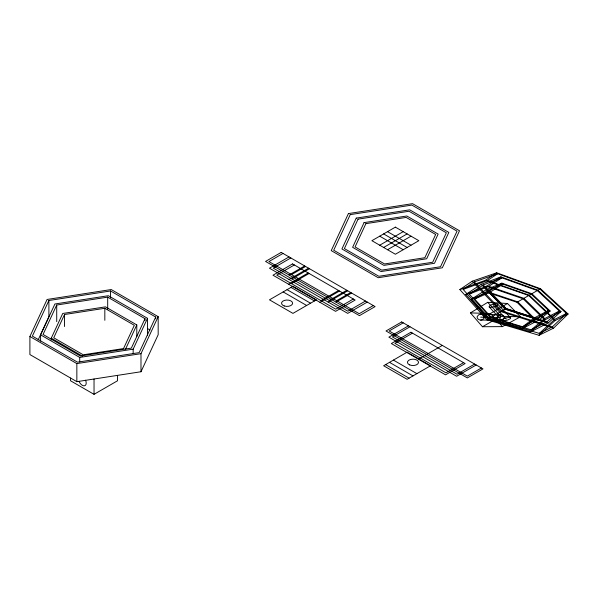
<?xml version="1.0" encoding="UTF-8"?>
<svg xmlns="http://www.w3.org/2000/svg" width="598" height="598" viewBox="0 0 598 598"><rect width="100%" height="100%" fill="white"/><g stroke="black" fill="none" stroke-linecap="round" stroke-linejoin="round"><path stroke-width="0.9" d="M29.9 336.495L47.085 299.463L111.221 289.544L158.171 316.648L158.171 334.723L140.986 371.747L76.85 381.666L29.9 354.562L29.9 336.495L76.85 363.599L140.986 353.68L158.171 316.648M48.894 300.51L32.367 336.113L77.508 362.171L139.177 352.633L155.697 317.03L110.555 290.972L48.894 300.51L48.894 316.776L38.13 339.956M40.589 341.166L40.589 334.843L54.911 303.986L108.358 295.718L147.482 318.3L147.482 335.471M56.72 305.025L43.056 334.454L80.379 356.004L131.351 348.118L145.008 318.682L107.692 297.139L56.72 305.025L56.72 321.657M51.279 339.963L51.279 338.154L62.738 313.472L105.487 306.856L136.793 324.923L136.793 336.674M64.539 314.511L53.745 337.773L83.242 354.801L123.524 348.567L134.318 325.305L104.829 308.284L64.539 314.511L64.539 326.523M125.333 349.613L136.793 324.923M133.16 353.68L133.16 349.157L147.482 318.3M553.531 328.153L568.1 313.995L540.502 288.729L496.744 272.793L472.218 281.202L459.855 289.567L486.832 319.713L539.045 335.291L553.531 328.153L500.9 311.595L472.218 281.202M552.29 326.942L566.478 313.434L539.912 289.066L497.708 273.735L474.311 281.92L463.136 289.432L489.239 318.323L539.284 333.392L552.29 326.942L501.886 311.027L474.311 281.92M539.045 335.291L555.011 320.603L568.1 313.995M539.284 333.392L554.675 319.422L566.478 313.434M548.202 322.957L561.014 311.573L537.916 290.224L500.937 276.881L481.218 284.282L465.752 294.455L487.893 319.1L530.583 331.89L548.202 322.957L505.086 309.173L481.218 284.282M546.991 321.776L559.362 311.005L537.303 290.576L501.924 277.838L483.266 284.984L469.281 294.126L490.554 317.568L531.159 329.849L546.991 321.776L506.028 308.635L483.266 284.984M530.583 331.89L544.793 319.937L561.014 311.573M531.159 329.849L544.726 318.584L559.362 311.005M539.097 319.908L550.145 311.012L531.846 293.73L501.901 283.16L486.495 289.537L471.142 299.366L488.573 318.712L522.084 328.773L539.097 319.908L505.25 309.084L486.495 289.537M537.931 318.756L548.456 310.444L531.196 294.104L502.888 284.14L488.499 290.209L474.61 299.045L491.152 317.224L522.637 326.77L537.931 318.756L506.155 308.561L488.499 290.209M522.084 328.773L534.171 319.429L550.145 311.012M522.637 326.77L534.051 318.069L548.456 310.444M459.855 289.567L485.299 280.35L496.744 272.793M463.136 289.432L487.34 280.544L497.708 273.735M465.752 294.455L486.451 286.255L500.937 276.881M469.281 294.126L488.79 286.293L501.924 277.838M471.142 299.366L487.333 292.385L501.901 283.16M474.61 299.045L489.68 292.452L502.888 284.14M502.664 319.751L504.032 318.233A6.309 3.64 0 0 0 504.129 317.104L503.501 315.916A4.5 2.601 0 0 0 503.15 315.595L501.834 314.967A2.713 1.57 0 0 0 500.832 314.817L480.919 314.286C483.647 313.995 485.718 317.815 482.907 319.377A3.132 1.809 0 0 1 480.568 320.072M470.432 312.911L487.714 302.334L507.5 303.5L520.477 316.776L502.44 326.62L482.474 326.732L470.432 312.911L490.42 313.502L507.5 303.5M283.011 253.432L268.928 261.565L359.211 313.696L373.294 305.563M289.028 256.908L269.466 268.203L347.715 313.382L367.277 302.087M290.837 257.955L273.234 268.121L347.864 311.207L365.475 301.041M294.358 264.959L276.754 275.117L335.74 309.173L353.343 299.007M289.028 274.983L304.681 265.946M291.495 274.602L305.585 266.469M289.028 279.498L308.59 268.203M291.891 278.892L309.495 268.726M70.557 378.071L70.557 380.784L94.035 394.336L117.507 380.784L117.507 375.365M288.64 284.244L308.202 272.95M291.495 283.631L309.106 273.473M379.723 245.21L403.194 231.658M383.632 247.467L407.111 233.915M387.549 249.725L411.02 236.173M320.991 300.659L338.595 290.493M319.937 302.311L339.5 291.017M329.206 300.435L346.81 290.269M328.153 302.087L347.715 290.792M336.644 300.659L350.727 292.527M335.979 302.087L351.631 293.05M403.224 322.845L389.141 330.971L467.33 376.112L481.42 367.987M408.441 325.85L388.879 337.145L456.64 376.269L476.202 364.974M410.004 326.755L392.4 336.921L457.036 374.236L474.64 364.07M412.478 333.153L394.874 343.319L445.951 372.808L463.562 362.642M418.458 359.189L442.326 345.412M486.832 319.713L506.028 308.635M487.333 292.385L517.001 302.296L540.502 288.729M482.474 326.732L500.78 316.335L520.477 316.776M40.589 334.843L79.713 357.425L133.16 349.157M502.649 319.743A3.072 1.772 0 0 1 500.519 320.296L480.568 320.042A2.586 1.495 0 0 1 479.723 319.945L478.019 319.1L477.189 317.62A6.952 4.014 0 0 1 477.286 316.454L478.647 314.862A3.072 1.772 0 0 1 480.919 314.256M480.68 317.164L500.616 317.545M489.68 292.452L517.756 301.863L534.051 318.069M488.79 286.293L523.885 298.32L544.726 318.584M486.451 286.255L523.101 298.776L544.793 319.937M487.34 280.544L529.282 295.21L554.675 319.422M485.299 280.35L528.752 295.509L555.011 320.603M387.549 231.658L411.02 245.21M383.632 233.915L407.111 247.467M379.723 236.173L403.194 249.725M290.987 287.406L314.458 300.958M287.07 289.664L310.549 303.216M283.16 291.921L306.632 305.473M393.417 360.093L416.888 373.645M389.507 362.351L412.979 375.91M385.59 364.616L409.069 378.168M147.639 328.638L150.061 330.036M51.279 338.154L82.576 356.229M517.001 302.296L534.171 319.429M497.723 304.218L510.677 317.83L510.236 318.727L508.136 319.833A12.423 7.176 0 0 1 506.379 320.393L503.165 320.864A3.14 1.816 0 0 1 502.828 320.849L501.954 320.64A0.83 0.478 0 0 1 501.804 320.528L489.171 306.894L489.456 305.892L491.436 304.763A10.502 6.062 0 0 1 493.178 304.203L496.392 303.814A2.669 1.54 0 0 1 496.923 303.874L497.431 304.023A1.091 0.628 0 0 1 497.723 304.218L497.431 305.242L495.436 306.363A10.51 6.07 0 0 1 493.731 306.909L490.562 307.305A2.9 1.674 0 0 1 490.113 307.267L489.47 307.095A1.091 0.628 0 0 1 489.164 306.894L489.171 306.894M493.462 305.571L506.229 319.16M487.714 302.334L500.78 316.335M490.42 313.502L502.44 326.62M501.804 320.528L502.185 319.586L504.286 318.472A12.416 7.169 0 0 1 506.08 317.897L509.332 317.433A2.997 1.727 0 0 1 509.653 317.448L510.423 317.62A0.852 0.493 0 0 1 510.625 317.762M155.697 317.03L155.697 318.839M145.008 318.682L145.008 320.535M140.986 353.68L140.986 371.747M110.555 290.972L110.555 297.296M107.692 297.139L107.692 309.151M104.829 308.284L104.829 320.296M94.035 378.975L94.035 394.336M79.713 357.425L79.713 361.947M76.85 363.599L76.85 381.666M85.574 380.201A5.532 3.192 60 0 1 84.438 385.8A5.532 3.192 60 0 1 79.026 381.367M500.511 320.281A2.706 1.562 0 0 1 499.472 320.139L497.865 319.28L497.147 317.979A6.309 3.64 0 0 1 497.244 316.873L498.583 315.363A3.08 1.779 0 0 1 500.832 314.795M348.425 213.583L331.24 250.614L378.19 277.719L442.326 267.799L459.503 230.768L412.56 203.664L348.425 213.583M350.234 214.63L333.706 250.233L378.848 276.291L440.517 266.753L457.036 231.149L411.895 205.092L350.234 214.63M356.251 218.106L341.929 248.955L381.053 271.544L434.499 263.277L448.814 232.42L409.69 209.831L356.251 218.106M358.053 219.145L344.396 248.574L381.711 270.124L432.69 262.238L446.347 232.801L409.032 211.258L358.053 219.145M364.07 222.62L352.618 247.303L383.916 265.377L426.673 258.762L438.132 234.08L406.827 216.005L364.07 222.62M365.879 223.659L355.085 246.922L384.574 263.95L424.864 257.716L435.658 234.461L406.169 217.433L365.879 223.659M281.202 252.393L265.557 261.431L359.45 315.639L375.103 306.602L281.202 252.393M292.549 263.912L272.987 275.207L335.59 311.349L355.152 300.054L292.549 263.912M292.945 286.278L269.466 299.83L292.945 313.382L316.417 299.83L292.945 286.278M395.375 227.135L371.896 240.688L395.375 254.247L418.847 240.688L395.375 227.135M401.662 321.941L386.009 330.971L467.33 377.921L482.982 368.884L401.662 321.941M410.908 332.249L391.346 343.544L445.562 374.841L465.124 363.547L410.908 332.249M407.111 352.192L383.632 365.744L407.111 379.296L430.582 365.744L407.111 352.192M284.304 305.982A5.532 3.192 0 0 0 292.609 303.216A5.532 3.192 0 0 0 284.304 300.45A5.532 3.192 0 0 0 284.304 305.982M409.735 364.937A5.532 3.192 0 0 0 418.48 362.687A5.532 3.192 0 0 0 410.721 359.435A5.532 3.192 0 0 0 409.735 364.937"/></g></svg>
